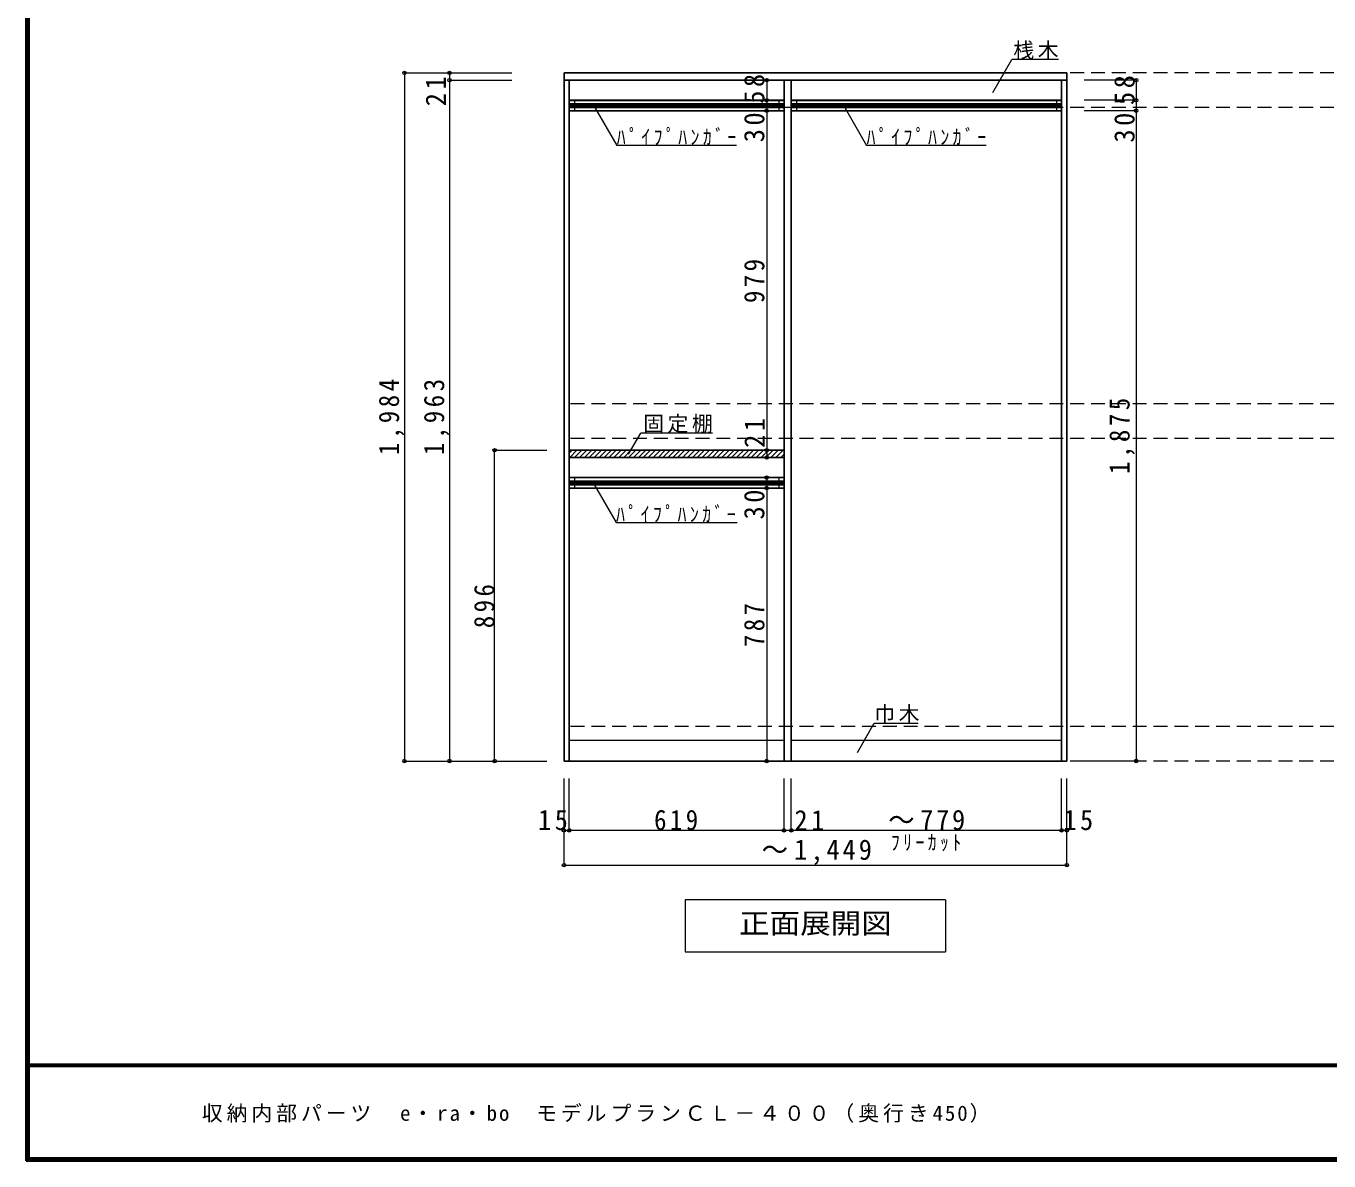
# Model space of a CAD drawing. Units: millimetres, scale not verified. Extents: x -3922 to 3878, y -2932 to 2722.
# Drawn here: x -3922 to -167, y -2864 to 408 of the extents above; entities that cross this region are included whole.
import ezdxf
from ezdxf.enums import TextEntityAlignment as Align

# ---------------------------------------------------------------- set-up
doc = ezdxf.new("R2010")
doc.units = ezdxf.units.MM
doc.header["$LTSCALE"] = 20
doc.header["$PDMODE"] = 32
doc.header["$PDSIZE"] = 10
doc.linetypes.add('DASHED2', pattern=[3, 2, -1])
for name, color, linetype, lineweight in [('0-2', 2, 'Continuous', 35), ('0-3_固定棚', 3, 'Continuous', 25), ('0-6_パイプハンガー', 4, 'Continuous', 9), ('0-7_桟木・巾木', 2, 'Continuous', 35), ('0-A_文字', 7, 'Continuous', 18), ('0-B_寸法', 7, 'Continuous', 9), ('0-C_ハッチ', 4, 'Continuous', 9), ('F-1_枠', 6, 'Continuous', 40)]:
    doc.layers.add(name, color=color, linetype=linetype, lineweight=lineweight)
doc.layers.add('F-A_文字', color=7, linetype='Continuous')
doc.styles.add('ＭＳ ゴシック', font='')
doc.styles.get('ＭＳ ゴシック').set_extended_font_data('MS Gothic')

msp = doc.modelspace()

# ---------------------------------------------------------------- linework, layer by layer
at = {"layer": '0-2', "color": 3, "lineweight": 25}
for p, q in [((-2371.53, 251.73), (-2371.53, 272.73)), ((-922.53, 272.73), (-2371.53, 272.73)), ((-922.53, 272.73), (-922.53, 251.73)), ((-2371.53, 251.73), (-2371.53, -1711.27)), ((-922.53, 251.73), (-2371.53, 251.73)), ((-2356.53, 251.73), (-2356.53, -1711.27)), ((-1737.53, -1711.27), (-1737.53, 251.73)), ((-1716.53, -1711.27), (-1716.53, 251.73)), ((-937.53, -1711.27), (-937.53, 251.73)), ((-922.53, -1711.27), (-922.53, 251.73)), ((-2371.53, -1711.27), (-922.53, -1711.27))]:
    msp.add_line(p, q, dxfattribs=at)
at = {"layer": '0-3_固定棚'}
for p, q in [((-1737.53, -815.27), (-2356.53, -815.27)), ((-2356.53, -815.27), (-2356.53, -836.27)), ((-1737.53, -815.27), (-1737.53, -836.27)), ((-1737.53, -836.27), (-2356.53, -836.27))]:
    msp.add_line(p, q, dxfattribs=at)
at = {"layer": '0-6_パイプハンガー', "color": 3, "lineweight": 25}
for p, q in [((-2356.53, 193.73), (-2356.53, 163.73)), ((-1737.53, 193.73), (-2356.53, 193.73)), ((-1737.53, 193.73), (-1737.53, 163.73)), ((-1716.53, 193.73), (-1716.53, 163.73)), ((-937.53, 193.73), (-1716.53, 193.73)), ((-937.53, 193.73), (-937.53, 163.73)), ((-1737.53, 163.73), (-2356.53, 163.73)), ((-937.53, 163.73), (-1716.53, 163.73)), ((-2356.53, -894.27), (-2356.53, -924.27)), ((-1737.53, -894.27), (-2356.53, -894.27)), ((-1737.53, -894.27), (-1737.53, -924.27)), ((-1737.53, -924.27), (-2356.53, -924.27))]:
    msp.add_line(p, q, dxfattribs=at)
at = {"layer": '0-6_パイプハンガー', "color": 7, "lineweight": 18}
for p, q in [((-2341.53, 193.73), (-2341.53, 163.73)), ((-1752.53, 193.73), (-1752.53, 163.73)), ((-1701.53, 193.73), (-1701.53, 163.73)), ((-952.53, 193.73), (-952.53, 163.73)), ((-2341.53, -894.27), (-2341.53, -924.27)), ((-1752.53, -894.27), (-1752.53, -924.27))]:
    msp.add_line(p, q, dxfattribs=at)
at = {"layer": '0-6_パイプハンガー'}
for p, q in [((-2356.53, 184.73), (-1737.53, 184.73)), ((-2356.53, 180.73), (-1737.53, 180.73)), ((-2356.53, 176.73), (-1737.53, 176.73)), ((-2356.53, 172.73), (-1737.53, 172.73)), ((-1716.53, 184.73), (-937.53, 184.73)), ((-1716.53, 180.73), (-937.53, 180.73)), ((-1716.53, 176.73), (-937.53, 176.73)), ((-1716.53, 172.73), (-937.53, 172.73)), ((-2356.53, -903.27), (-1737.53, -903.27)), ((-2356.53, -907.27), (-1737.53, -907.27)), ((-2356.53, -911.27), (-1737.53, -911.27)), ((-2356.53, -915.27), (-1737.53, -915.27))]:
    msp.add_line(p, q, dxfattribs=at)
at = {"layer": '0-7_桟木・巾木', "color": 7, "lineweight": 18}
for p, q in [((-1737.53, 191.73), (-2356.53, 191.73)), ((-937.53, 191.73), (-1716.53, 191.73)), ((-2356.53, -1651.27), (-1737.53, -1651.27)), ((-1716.53, -1651.27), (-937.53, -1651.27))]:
    msp.add_line(p, q, dxfattribs=at)
at = {"layer": '0-A_文字'}
for p, q in [((-1135.94, 216.5), (-1081.12, 311.47)), ((-946.53, 311.47), (-1081.12, 311.47)), ((-2285.49, 177.98), (-2219.53, 63.73)), ((-1565.49, 177.98), (-1499.53, 63.73)), ((-1874.53, 63.73), (-2219.53, 63.73)), ((-1154.53, 63.73), (-1499.53, 63.73)), ((-2185.64, -826.33), (-2150.62, -765.68)), ((-1943.44, -765.68), (-2150.62, -765.68)), ((-2287.35, -909.59), (-2221.39, -1023.83)), ((-2221.39, -1023.83), (-1872.67, -1023.83)), ((-1526.02, -1686.83), (-1477.27, -1602.39)), ((-1477.27, -1602.39), (-1351.24, -1602.39)), ((-1272.03, -2111.27), (-1272.03, -2261.27)), ((-2022.03, -2261.27), (-1272.03, -2261.27))]:
    msp.add_line(p, q, dxfattribs=at)
msp.add_lwpolyline([(-1272.03, -2111.27), (-2022.03, -2111.27), (-2022.03, -2261.27)], dxfattribs=at)
at = {"layer": '0-B_寸法', "color": 4}
for p, q in [((-2831.53, 272.73), (-2831.53, -1711.27)), ((-2831.53, 272.73), (-2701.53, 272.73)), ((-2701.53, 272.73), (-2521.53, 272.73)), ((-2701.53, 272.73), (-2701.53, 251.73)), ((-2701.53, 251.73), (-2521.53, 251.73)), ((-2701.53, 251.73), (-2701.53, -1711.27)), ((-1787.53, 251.73), (-1787.53, 193.73)), ((-722.53, 251.73), (-872.53, 251.73)), ((-722.53, 251.73), (-722.53, 193.73)), ((-1787.53, 193.73), (-1797.53, 193.73)), ((-1787.53, 193.73), (-1787.53, 163.73)), ((-722.53, 193.73), (-872.53, 193.73)), ((-722.53, 193.73), (-722.53, 163.73)), ((-1787.53, 163.73), (-1797.53, 163.73)), ((-1787.53, 163.73), (-1787.53, -815.27)), ((-722.53, 163.73), (-872.53, 163.73)), ((-722.53, 163.73), (-722.53, -1711.27)), ((-2571.53, -815.27), (-2421.53, -815.27)), ((-2571.53, -1711.27), (-2571.53, -815.27)), ((-1787.53, -815.27), (-1787.53, -836.27)), ((-1787.53, -894.27), (-1787.53, -924.27)), ((-1787.53, -924.27), (-1787.53, -1711.27)), ((-2831.53, -1711.27), (-2701.53, -1711.27)), ((-2701.53, -1711.27), (-2421.53, -1711.27)), ((-722.53, -1711.27), (-872.53, -1711.27)), ((-2371.53, -1911.27), (-2371.53, -1761.27)), ((-2356.53, -1911.27), (-2356.53, -1761.27)), ((-1737.53, -1911.27), (-1737.53, -1761.27)), ((-1716.53, -1911.27), (-1716.53, -1761.27)), ((-937.53, -1911.27), (-937.53, -1761.27)), ((-922.53, -1911.27), (-922.53, -1761.27)), ((-2356.53, -1911.27), (-2371.53, -1911.27)), ((-2371.53, -2011.27), (-2371.53, -1911.27)), ((-1737.53, -1911.27), (-2356.53, -1911.27)), ((-1716.53, -1911.27), (-1737.53, -1911.27)), ((-937.53, -1911.27), (-1716.53, -1911.27)), ((-922.53, -1911.27), (-937.53, -1911.27)), ((-922.53, -2011.27), (-922.53, -1911.27)), ((-2371.53, -2011.27), (-922.53, -2011.27))]:
    msp.add_line(p, q, dxfattribs=at)
at = {"layer": '0-B_寸法', "color": 4, "linetype": 'DASHED2'}
for p, q in [((2487.47, 272.73), (-2371.53, 272.73)), ((2487.47, 172.73), (-2371.53, 172.73)), ((2487.47, -681.27), (-2371.53, -681.27)), ((2487.47, -781.27), (-2371.53, -781.27)), ((2487.47, -1611.27), (-2371.53, -1611.27)), ((2487.47, -1711.27), (-2371.53, -1711.27))]:
    msp.add_line(p, q, dxfattribs=at)
at = {"layer": '0-B_寸法'}
for p in [(-2831.53, 272.73), (-2701.53, 272.73), (-2701.53, 251.73), (-1787.53, 251.73), (-722.53, 251.73), (-1787.53, 193.73), (-722.53, 193.73), (-1787.53, 163.73), (-722.53, 163.73), (-2571.53, -815.27), (-1787.53, -815.27), (-1787.53, -836.27), (-1787.53, -894.27), (-1787.53, -924.27), (-2831.53, -1711.27), (-2701.53, -1711.27), (-2571.53, -1711.27), (-1787.53, -1711.27), (-722.53, -1711.27), (-2371.53, -1911.27), (-2356.53, -1911.27), (-1737.53, -1911.27), (-1716.53, -1911.27), (-937.53, -1911.27), (-922.53, -1911.27), (-2371.53, -2011.27), (-922.53, -2011.27)]:
    msp.add_point(p, dxfattribs=at)
at = {"layer": '0-C_ハッチ'}
for p, q in [((-2356.53, -823.46), (-2348.34, -815.27)), ((-2355.19, -836.27), (-2334.19, -815.27)), ((-2341.05, -836.27), (-2320.05, -815.27)), ((-2326.91, -836.27), (-2305.91, -815.27)), ((-2312.77, -836.27), (-2291.77, -815.27)), ((-2298.63, -836.27), (-2277.63, -815.27)), ((-2284.48, -836.27), (-2263.48, -815.27)), ((-2270.34, -836.27), (-2249.34, -815.27)), ((-2256.2, -836.27), (-2235.2, -815.27)), ((-2242.06, -836.27), (-2221.06, -815.27)), ((-2227.91, -836.27), (-2206.91, -815.27)), ((-2213.77, -836.27), (-2192.77, -815.27)), ((-2199.63, -836.27), (-2178.63, -815.27)), ((-2185.49, -836.27), (-2164.49, -815.27)), ((-2171.35, -836.27), (-2150.35, -815.27)), ((-2157.2, -836.27), (-2136.2, -815.27)), ((-2143.06, -836.27), (-2122.06, -815.27)), ((-2128.92, -836.27), (-2107.92, -815.27)), ((-2114.78, -836.27), (-2093.78, -815.27)), ((-2100.64, -836.27), (-2079.64, -815.27)), ((-2086.49, -836.27), (-2065.49, -815.27)), ((-2072.35, -836.27), (-2051.35, -815.27)), ((-2058.21, -836.27), (-2037.21, -815.27)), ((-2044.07, -836.27), (-2023.07, -815.27)), ((-2029.92, -836.27), (-2008.92, -815.27)), ((-2015.78, -836.27), (-1994.78, -815.27)), ((-2001.64, -836.27), (-1980.64, -815.27)), ((-1987.5, -836.27), (-1966.5, -815.27)), ((-1973.36, -836.27), (-1952.36, -815.27)), ((-1959.21, -836.27), (-1938.21, -815.27)), ((-1945.07, -836.27), (-1924.07, -815.27)), ((-1930.93, -836.27), (-1909.93, -815.27)), ((-1916.79, -836.27), (-1895.79, -815.27)), ((-1902.65, -836.27), (-1881.65, -815.27)), ((-1888.5, -836.27), (-1867.5, -815.27)), ((-1874.36, -836.27), (-1853.36, -815.27)), ((-1860.22, -836.27), (-1839.22, -815.27)), ((-1846.08, -836.27), (-1825.08, -815.27)), ((-1831.93, -836.27), (-1810.93, -815.27)), ((-1817.79, -836.27), (-1796.79, -815.27)), ((-1803.65, -836.27), (-1782.65, -815.27)), ((-1789.51, -836.27), (-1768.51, -815.27)), ((-1775.37, -836.27), (-1754.37, -815.27)), ((-1761.22, -836.27), (-1740.22, -815.27)), ((-1747.08, -836.27), (-1737.53, -826.72))]:
    msp.add_line(p, q, dxfattribs=at)
at = {"layer": 'F-1_枠'}
for p, q in [((-3922.03, 2722.29), (-3922.03, -2864.37)), ((-3918.7, 2722.29), (-3918.7, -2864.37)), ((-3915.36, 2722.29), (-3915.36, -2864.37)), ((3877.97, -2587.71), (-3922.03, -2587.71)), ((3877.97, -2591.04), (-3922.03, -2591.04)), ((3877.97, -2857.71), (-3922.03, -2857.71)), ((3877.97, -2861.04), (-3922.03, -2861.04)), ((3877.97, -2864.37), (-3922.03, -2864.37))]:
    msp.add_line(p, q, dxfattribs=at)

# ---------------------------------------------------------------- texts
at = {"layer": '0-A_文字', "style": 'ＭＳ ゴシック', "width": 1.1}
msp.add_text('正面展開図', height=58.65, dxfattribs=at).set_placement((-1867.03, -2226.27), align=Align.BOTTOM_LEFT)
at = {"layer": '0-A_文字', "char_height": 43.99, "attachment_point": 7, "style": 'ＭＳ ゴシック'}
for s, insert in [('\\T1.17;桟木', (-1076.53, 311.47)), ('\\T1.39;\\W0.85;ﾊﾟｲﾌﾟﾊﾝｶﾞｰ', (-2219.53, 63.73)), ('\\T1.39;\\W0.85;ﾊﾟｲﾌﾟﾊﾝｶﾞｰ', (-1499.53, 63.73)), ('\\T1.17;固定棚', (-2143.44, -765.68)), ('\\T1.39;\\W0.85;ﾊﾟｲﾌﾟﾊﾝｶﾞｰ', (-2221.39, -1023.83)), ('\\T1.17;巾木', (-1477.27, -1602.39)), ('\\T1.39;\\W0.85;ﾌﾘｰｶｯﾄ', (-1429.53, -1971.27))]:
    msp.add_mtext(s, dxfattribs=dict(at, insert=insert))
at = {"layer": '0-B_寸法', "char_height": 58.65, "attachment_point": 7, "rotation": 90, "style": 'ＭＳ ゴシック'}
for s, insert in [('\\T1.27;\\W0.95;58', (-1793.4, 183.73)), ('\\T1.27;\\W0.95;21', (-2711.92, 176.73)), ('\\T1.27;\\W0.95;58', (-726.4, 180.23)), ('\\T1.27;\\W0.95;30', (-1793.4, 72.83)), ('\\T1.27;\\W0.95;30', (-726.4, 71.86)), ('\\T1.27;\\W0.9;979', (-1793.4, -390.77)), ('\\T1.28;\\W0.9;1,984', (-2831.92, -829.27)), ('\\T1.28;\\W0.9;1,963', (-2701.92, -829.27)), ('\\T1.28;\\W0.9;1,875', (-726.4, -883.77)), ('\\T1.27;\\W0.95;21', (-1793.4, -808.2)), ('\\T1.27;\\W0.95;30', (-1793.4, -1014.67)), ('\\T1.27;\\W0.9;896', (-2571.53, -1328.27)), ('\\T1.27;\\W0.9;787', (-1793.4, -1382.77))]:
    msp.add_mtext(s, dxfattribs=dict(at, insert=insert))
at = {"layer": '0-B_寸法', "char_height": 58.65, "attachment_point": 7, "style": 'ＭＳ ゴシック'}
for s, insert in [('\\T1.27;\\W0.95;15', (-2446.53, -1911.27)), ('\\T1.27;\\W0.9;619', (-2112.03, -1911.27)), ('\\T1.27;\\W0.95;21', (-1707.45, -1911.27)), ('\\T1.21;\\W0.95;～779', (-1437.03, -1911.27)), ('\\T1.27;\\W0.95;15', (-932.53, -1911.27)), ('\\T1.23;\\W0.95;～1,449', (-1802.03, -2011.27))]:
    msp.add_mtext(s, dxfattribs=dict(at, insert=insert))
at = {"layer": 'F-A_文字', "insert": (-3415.36, -2754.37), "char_height": 43.99, "attachment_point": 7, "style": 'ＭＳ ゴシック'}
msp.add_mtext('\\T1.19;収納内部パーツ\u3000e・ra・bo\u3000モデルプランＣＬ－４００（奥行き450）', dxfattribs=at)

doc.saveas('drawing.dxf')
